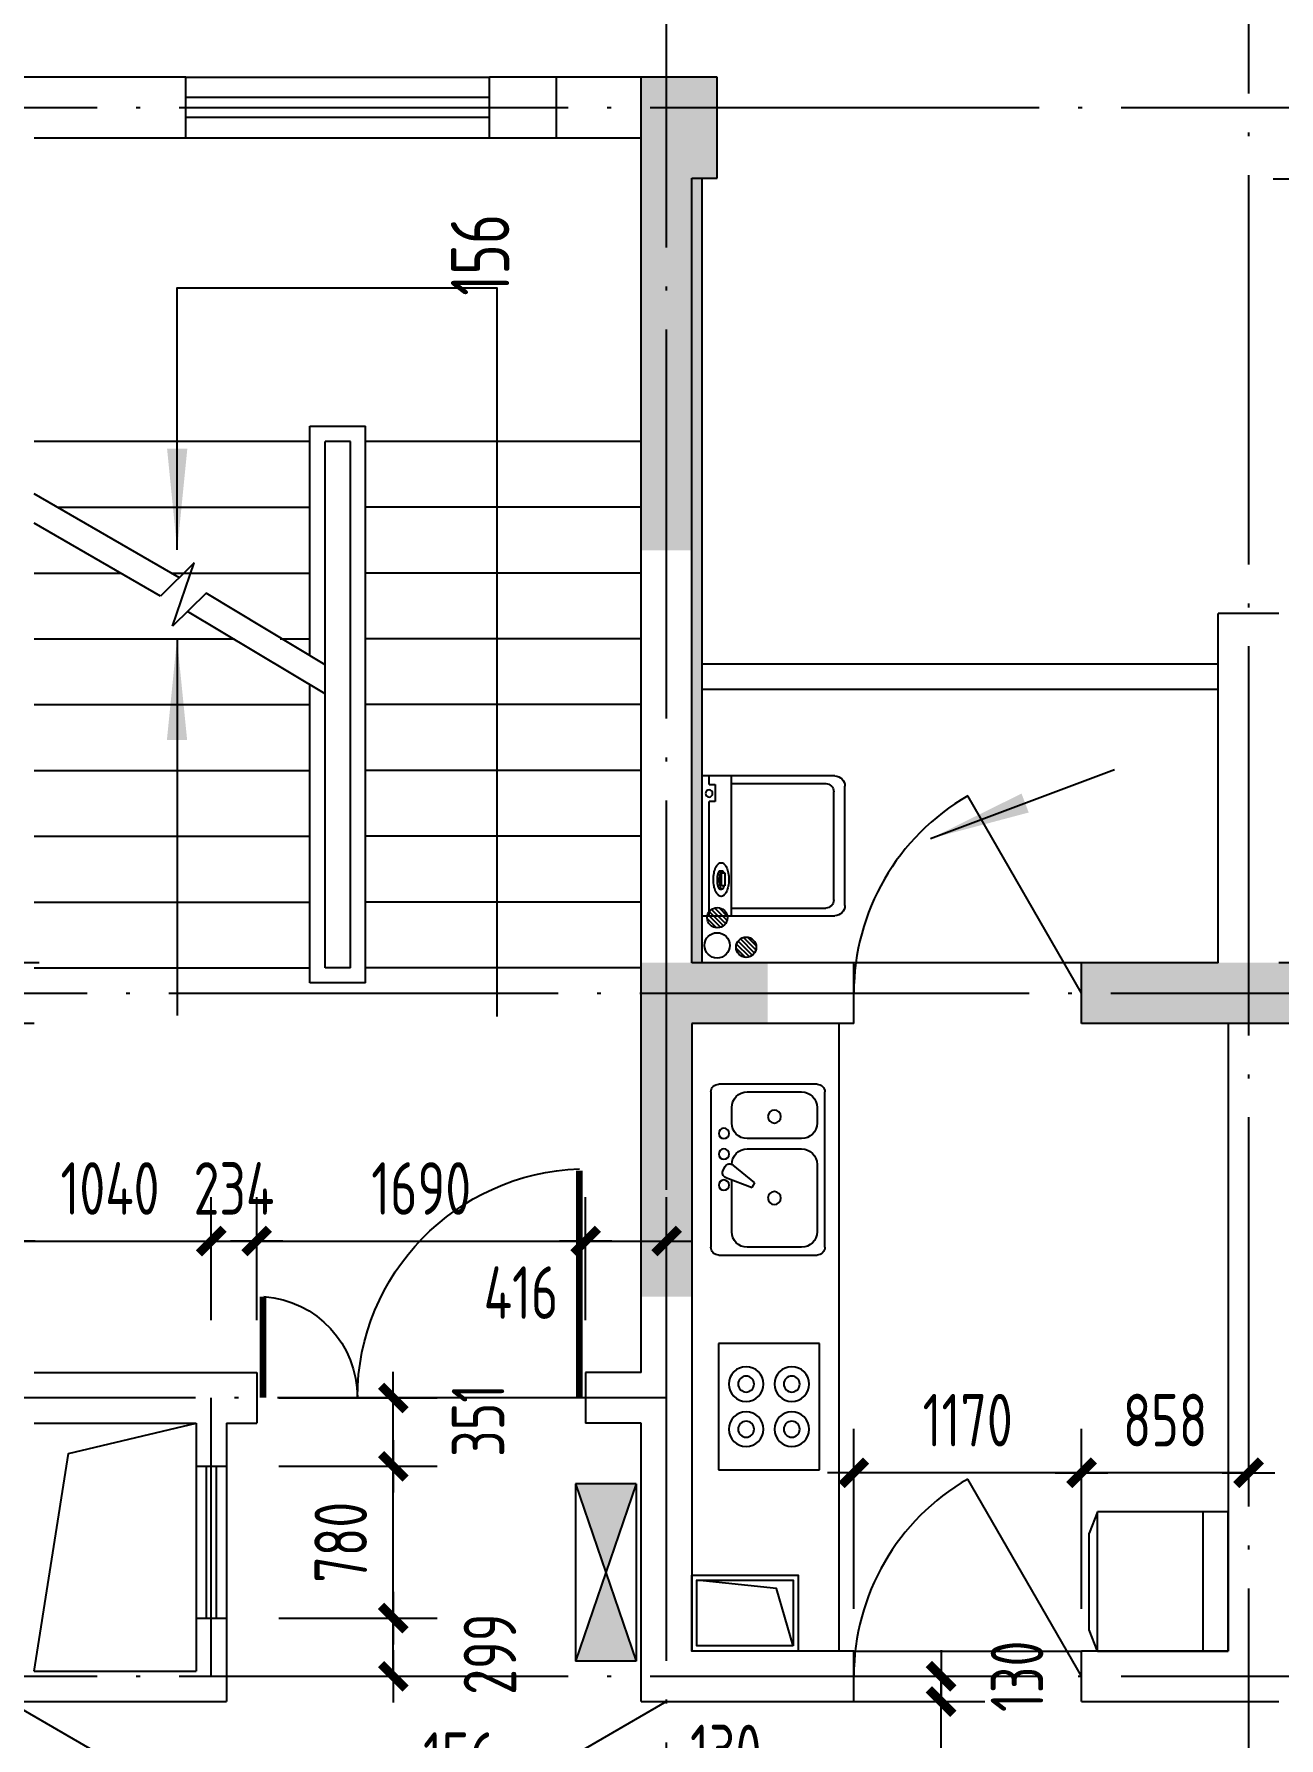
# Model space of a CAD drawing. Extents: x -726032 to 135930, y -151624 to 587044.
# Drawn here: x -448767 to -442371, y 422407 to 431161 of the extents above; entities that cross this region are included whole.
import ezdxf
from ezdxf.enums import TextEntityAlignment as Align

# ---------------------------------------------------------------- set-up
doc = ezdxf.new("R2010")
doc.units = 0
doc.header["$LTSCALE"] = 1000
doc.header["$MEASUREMENT"] = 0
doc.linetypes.add('DOTE', pattern=[2.42, 2, -0.2, 0.02, -0.2])
doc.layers.get('0').update_dxf_attribs({"linetype": 'CONTINUOUS'})
doc.layers.get('DEFPOINTS').update_dxf_attribs({"color": 1, "linetype": 'CONTINUOUS'})
for name, color, linetype in [('COLUMN', 170, 'CONTINUOUS'), ('DOTE', 8, 'DOTE'), ('GROUND', 45, 'CONTINUOUS'), ('JIAJU', 252, 'CONTINUOUS'), ('LVTRY', 6, 'CONTINUOUS'), ('PUB_DIM', 245, 'CONTINUOUS'), ('ROOF', 4, 'CONTINUOUS'), ('STAIR', 42, 'CONTINUOUS'), ('TOTHER', 7, 'CONTINUOUS'), ('WALL', 255, 'CONTINUOUS'), ('WINDOW', 155, 'CONTINUOUS'), ('WINDOW_TEXT', 7, 'CONTINUOUS'), ('引线', 213, 'CONTINUOUS'), ('雨水管', 20, 'CONTINUOUS')]:
    doc.layers.add(name, color=color, linetype=linetype)
doc.styles.add('DIM_FONT', font='isocp.shx', dxfattribs={"width": 0.8})
doc.styles.add('SIMPLEX', font='SIMPLEX.SHX')
doc.dimstyles.new('AXIS', dxfattribs={"dimtxt": 300, "dimasz": 1, "dimexe": 250, "dimexo": 300, "dimgap": 150, "dimtad": 1, "dimdec": 0, "dimzin": 0, "dimdsep": 46, "dimtxsty": 'DIM_FONT', "dimcen": 0.09, "dimse1": 1, "dimse2": 1, "dimclrt": 142, "dimadec": 0, "dimazin": 0, "dimtfac": 1, "dimtdec": 0, "dimtix": 1, "dimtmove": 2, "dimatfit": 3, "dimfxl": 1, "dimtolj": 1, "dimtzin": 0, "dimarcsym": 0})
doc.dimstyles.new('DIMA', dxfattribs={"dimtxt": 300, "dimasz": 1, "dimexe": 250, "dimexo": 300, "dimgap": 150, "dimtad": 1, "dimdec": 0, "dimzin": 0, "dimdsep": 46, "dimtxsty": 'DIM_FONT', "dimcen": 0.09, "dimse1": 1, "dimclrt": 142, "dimadec": 0, "dimazin": 0, "dimtfac": 1, "dimtdec": 0, "dimtix": 1, "dimtmove": 2, "dimatfit": 3, "dimfxl": 1, "dimtolj": 1, "dimtzin": 0, "dimarcsym": 0})
doc.dimstyles.new('DIMN', dxfattribs={"dimtxt": 300, "dimasz": 1, "dimexe": 250, "dimexo": 300, "dimgap": 150, "dimtad": 1, "dimdec": 0, "dimzin": 0, "dimdsep": 46, "dimtxsty": 'DIM_FONT', "dimcen": 0.09, "dimclrt": 142, "dimadec": 0, "dimazin": 0, "dimtfac": 1, "dimtdec": 0, "dimtix": 1, "dimtmove": 2, "dimatfit": 3, "dimfxl": 1, "dimtolj": 1, "dimtzin": 0, "dimarcsym": 0})

# ---------------------------------------------------------------- blocks, each defined once
blk = doc.blocks.new('_WBLK')
for p, q in [((-0.5, 0.5), (0.5, 0.5)), ((0.5, 0.1667), (-0.5, 0.1667)), ((0.5, -0.1667), (-0.5, -0.1667)), ((-0.5, -0.5), (0.5, -0.5))]:
    blk.add_line(p, q)
at = {"layer": 'WINDOW_TEXT', "style": 'SIMPLEX', "flags": 9}
blk.add_attdef('A', text='', height=1, dxfattribs=at).set_placement((0, 1.5), align=Align.MIDDLE)
blk = doc.blocks.new('*D3175')
at = {"layer": 'DEFPOINTS', "color": 0, "transparency": 16777216}
for p in [(-444785, 430784), (-446085, 430628), (-444785, 430628)]:
    blk.add_point(p, dxfattribs=at)
at = {"layer": 'PUB_DIM', "color": 0, "lineweight": -2, "transparency": 16777216}
for p, q in [((-446085, 430785), (-446085, 430786)), ((-446085, 430784), (-446085, 430628)), ((-446085, 430627), (-446085, 430626))]:
    blk.add_line(p, q, dxfattribs=at)
at = {"layer": 'PUB_DIM', "color": 0, "transparency": 16777216}
for points in [[(-446085.2, 430785), (-446084.9, 430785), (-446085, 430784)], [(-446085.2, 430627), (-446084.9, 430627), (-446085, 430628)]]:
    blk.add_solid(points, dxfattribs=at)
at = {"layer": 'PUB_DIM', "color": 142, "transparency": 16777216, "insert": (-446475.1, 430027.2), "char_height": 300, "attachment_point": 5, "rotation": 90, "style": 'DIM_FONT'}
blk.add_mtext('\\A1;156', dxfattribs=at)
blk = doc.blocks.new('*D3176')
at = {"layer": 'DEFPOINTS', "color": 0, "transparency": 16777216}
for p in [(-444785, 430940), (-446085, 430784), (-444785, 430784)]:
    blk.add_point(p, dxfattribs=at)
at = {"layer": 'PUB_DIM', "color": 0, "lineweight": -2, "transparency": 16777216}
for p, q in [((-446085, 430941), (-446085, 430942)), ((-446085, 430940), (-446085, 430784)), ((-446085, 430783), (-446085, 430782))]:
    blk.add_line(p, q, dxfattribs=at)
at = {"layer": 'PUB_DIM', "color": 0, "transparency": 16777216}
for points in [[(-446085.2, 430941), (-446084.9, 430941), (-446085, 430940)], [(-446085.2, 430783), (-446084.9, 430783), (-446085, 430784)]]:
    blk.add_solid(points, dxfattribs=at)
at = {"layer": 'PUB_DIM', "color": 142, "transparency": 16777216, "insert": (-446475.1, 431540.8), "char_height": 300, "attachment_point": 5, "rotation": 90, "style": 'DIM_FONT'}
blk.add_mtext('\\A1;156', dxfattribs=at)
blk = doc.blocks.new('_DBLK')
blk.add_line((-0.5, 0), (0, -0.866))
blk.add_arc((-0.5, 0), 1, 300, 0)
at = {"layer": 'WINDOW_TEXT', "style": 'SIMPLEX', "flags": 9}
blk.add_attdef('A', text='', height=1, dxfattribs=at).set_placement((0, 1.5), align=Align.MIDDLE)
blk = doc.blocks.new('_DIMX')
blk.add_line((-150, 0), (150, 0))
at = {"const_width": 50}
blk.add_lwpolyline([(-70, -70), (70, 70)], dxfattribs=at)
blk = doc.blocks.new('*D2083')
at = {"layer": 'DEFPOINTS', "color": 0, "transparency": 16777216}
for p in [(-445516.9, 421950.4), (-445646.9, 421313.9), (-445516.9, 421313.9)]:
    blk.add_point(p, dxfattribs=at)
at = {"layer": 'PUB_DIM', "color": 0, "lineweight": -2, "transparency": 16777216}
for p, q in [((-445516.9, 421583.9), (-445516.9, 422175.4)), ((-445647.8, 421950.4), (-445648.7, 421950.4)), ((-445646.9, 421950.4), (-445516.9, 421950.4)), ((-445516, 421950.4), (-445515.1, 421950.4))]:
    blk.add_line(p, q, dxfattribs=at)
at = {"layer": 'PUB_DIM', "color": 0, "lineweight": -2, "transparency": 16777216, "xscale": 0.9, "yscale": 0.9, "zscale": 0.9}
blk.add_blockref('_DIMX', (-445646.9, 421950.4), dxfattribs=at)
at = {"layer": 'PUB_DIM', "color": 0, "lineweight": -2, "transparency": 16777216, "xscale": 0.9, "yscale": 0.9, "zscale": 0.9, "rotation": 180}
blk.add_blockref('_DIMX', (-445516.9, 421950.4), dxfattribs=at)
at = {"layer": 'PUB_DIM', "color": 142, "transparency": 16777216, "insert": (-445213.1, 422340.4), "char_height": 270, "attachment_point": 5, "style": 'DIM_FONT'}
blk.add_mtext('\\A1;130', dxfattribs=at)
blk = doc.blocks.new('*D2084')
at = {"layer": 'DEFPOINTS', "color": 0, "transparency": 16777216}
for p in [(-445516.9, 424960.3), (-445932.9, 424284), (-445516.9, 424284)]:
    blk.add_point(p, dxfattribs=at)
at = {"layer": 'PUB_DIM', "color": 0, "lineweight": -2, "transparency": 16777216}
for p, q in [((-445516.9, 424554), (-445516.9, 425185.3)), ((-445932, 424960.3), (-445517.8, 424960.3))]:
    blk.add_line(p, q, dxfattribs=at)
at = {"layer": 'PUB_DIM', "color": 0, "lineweight": -2, "transparency": 16777216, "xscale": 0.9, "yscale": 0.9, "zscale": 0.9, "rotation": 180}
blk.add_blockref('_DIMX', (-445932.9, 424960.3), dxfattribs=at)
at = {"layer": 'PUB_DIM', "color": 0, "lineweight": -2, "transparency": 16777216, "xscale": 0.9, "yscale": 0.9, "zscale": 0.9}
blk.add_blockref('_DIMX', (-445516.9, 424960.3), dxfattribs=at)
at = {"layer": 'PUB_DIM', "color": 142, "transparency": 16777216, "insert": (-446265, 424695.1), "char_height": 270, "attachment_point": 5, "style": 'DIM_FONT'}
blk.add_mtext('\\A1;416', dxfattribs=at)
blk = doc.blocks.new('A$C5371541F')
at = {"layer": 'JIAJU'}
h = blk.add_hatch(color=256, dxfattribs=at)
h.paths.add_polyline_path([(0, 700), (120, 350), (240, 700)])
h.paths.add_polyline_path([(0, 0), (240, 0), (120, 350)])
for p, q in [((0, 700), (0, 0)), ((240, 700), (0, 0)), ((240, 700), (0, 700)), ((0, 700), (240, 0)), ((240, 700), (240, 0)), ((240, 0), (0, 0))]:
    blk.add_line(p, q, dxfattribs=at)
blk = doc.blocks.new('_ARROW')
blk.add_solid([(0, 0), (-1, 0.1), (-1, -0.1)])
blk = doc.blocks.new('*D890')
at = {"layer": 'DEFPOINTS', "color": 0, "transparency": 16777216}
for p in [(-446335.9, 421950.4), (-446491.9, 421313.9), (-446335.9, 421313.9)]:
    blk.add_point(p, dxfattribs=at)
at = {"layer": 'PUB_DIM', "color": 0, "lineweight": -2, "transparency": 16777216}
for p, q in [((-446491.9, 421583.9), (-446491.9, 422175.4)), ((-446335.9, 421583.9), (-446335.9, 422175.4)), ((-446492.8, 421950.4), (-446493.7, 421950.4)), ((-446491.9, 421950.4), (-446335.9, 421950.4)), ((-446335, 421950.4), (-446334.1, 421950.4))]:
    blk.add_line(p, q, dxfattribs=at)
at = {"layer": 'PUB_DIM', "color": 0, "lineweight": -2, "transparency": 16777216, "xscale": 0.9, "yscale": 0.9, "zscale": 0.9}
blk.add_blockref('_DIMX', (-446491.9, 421950.4), dxfattribs=at)
at = {"layer": 'PUB_DIM', "color": 0, "lineweight": -2, "transparency": 16777216, "xscale": 0.9, "yscale": 0.9, "zscale": 0.9, "rotation": 180}
blk.add_blockref('_DIMX', (-446335.9, 421950.4), dxfattribs=at)
at = {"layer": 'PUB_DIM', "color": 142, "transparency": 16777216, "insert": (-446578.8, 422301.4), "char_height": 270, "attachment_point": 5, "style": 'DIM_FONT'}
blk.add_mtext('\\A1;156', dxfattribs=at)
blk = doc.blocks.new('*D2123')
at = {"layer": 'DEFPOINTS', "color": 0, "transparency": 16777216}
for p in [(-445932.9, 424960.3), (-447622.9, 424284), (-445932.9, 424284)]:
    blk.add_point(p, dxfattribs=at)
at = {"layer": 'PUB_DIM', "color": 0, "lineweight": -2, "transparency": 16777216}
for p, q in [((-445932.9, 424554), (-445932.9, 425185.3)), ((-447622, 424960.3), (-445933.8, 424960.3))]:
    blk.add_line(p, q, dxfattribs=at)
at = {"layer": 'PUB_DIM', "color": 0, "lineweight": -2, "transparency": 16777216, "xscale": 0.9, "yscale": 0.9, "zscale": 0.9, "rotation": 180}
blk.add_blockref('_DIMX', (-447622.9, 424960.3), dxfattribs=at)
at = {"layer": 'PUB_DIM', "color": 0, "lineweight": -2, "transparency": 16777216, "xscale": 0.9, "yscale": 0.9, "zscale": 0.9}
blk.add_blockref('_DIMX', (-445932.9, 424960.3), dxfattribs=at)
at = {"layer": 'PUB_DIM', "color": 142, "transparency": 16777216, "insert": (-446777.9, 425230.3), "char_height": 270, "attachment_point": 5, "style": 'DIM_FONT'}
blk.add_mtext('\\A1;1690', dxfattribs=at)
blk = doc.blocks.new('*D892')
at = {"layer": 'DEFPOINTS', "color": 0, "transparency": 16777216}
for p in [(-447622.9, 424960.3), (-447856.9, 424284), (-447622.9, 424284)]:
    blk.add_point(p, dxfattribs=at)
at = {"layer": 'PUB_DIM', "color": 0, "lineweight": -2, "transparency": 16777216}
for p, q in [((-447856.9, 424554), (-447856.9, 425185.3)), ((-447622.9, 424554), (-447622.9, 425185.3)), ((-447857.8, 424960.3), (-447858.7, 424960.3)), ((-447856.9, 424960.3), (-447622.9, 424960.3)), ((-447622, 424960.3), (-447621.1, 424960.3))]:
    blk.add_line(p, q, dxfattribs=at)
at = {"layer": 'PUB_DIM', "color": 0, "lineweight": -2, "transparency": 16777216, "xscale": 0.9, "yscale": 0.9, "zscale": 0.9}
blk.add_blockref('_DIMX', (-447856.9, 424960.3), dxfattribs=at)
at = {"layer": 'PUB_DIM', "color": 0, "lineweight": -2, "transparency": 16777216, "xscale": 0.9, "yscale": 0.9, "zscale": 0.9, "rotation": 180}
blk.add_blockref('_DIMX', (-447622.9, 424960.3), dxfattribs=at)
at = {"layer": 'PUB_DIM', "color": 142, "transparency": 16777216, "insert": (-447739.9, 425230.3), "char_height": 270, "attachment_point": 5, "style": 'DIM_FONT'}
blk.add_mtext('\\A1;234', dxfattribs=at)
blk = doc.blocks.new('*D2124')
at = {"layer": 'DEFPOINTS', "color": 0, "transparency": 16777216}
for p in [(-447778.9, 424153.9), (-446921.1, 424153.9), (-447778.9, 423802.9)]:
    blk.add_point(p, dxfattribs=at)
at = {"layer": 'PUB_DIM', "color": 0, "lineweight": -2, "transparency": 16777216}
for p, q in [((-447508.9, 424153.9), (-446696.1, 424153.9)), ((-446921.1, 423803.8), (-446921.1, 424153))]:
    blk.add_line(p, q, dxfattribs=at)
at = {"layer": 'PUB_DIM', "color": 0, "lineweight": -2, "transparency": 16777216, "xscale": 0.9, "yscale": 0.9, "zscale": 0.9}
for p, rotation in [((-446921.1, 424153.9), 90), ((-446921.1, 423802.9), 270)]:
    blk.add_blockref('_DIMX', p, dxfattribs=dict(at, rotation=rotation))
at = {"layer": 'PUB_DIM', "color": 142, "transparency": 16777216, "insert": (-446485.6, 424039), "char_height": 270, "attachment_point": 5, "rotation": 90, "style": 'DIM_FONT'}
blk.add_mtext('\\A1;351', dxfattribs=at)
blk = doc.blocks.new('M_A17ORW')
at = {"const_width": 0.02}
for points in [[(-0.481, -0.0014), (-0.481, -0.3084)], [(0.481, 0.0014), (0.481, -0.6906)]]:
    blk.add_lwpolyline(points, dxfattribs=at)
for centre, radius, start, end in [((-0.5008, -0.0026), 0.3067, 274.2492, 0.2101), ((0.5046, 0.0019), 0.6987, 180.2762, 268.0603)]:
    blk.add_arc(centre, radius, start, end)
blk = doc.blocks.new('*D2125')
at = {"layer": 'DEFPOINTS', "color": 0, "transparency": 16777216}
for p in [(-447778.9, 423022.9), (-446921.1, 423022.9), (-447778.9, 422723.9)]:
    blk.add_point(p, dxfattribs=at)
at = {"layer": 'PUB_DIM', "color": 0, "lineweight": -2, "transparency": 16777216}
for p, q in [((-447508.9, 423022.9), (-446696.1, 423022.9)), ((-446921.1, 422724.8), (-446921.1, 423022))]:
    blk.add_line(p, q, dxfattribs=at)
at = {"layer": 'PUB_DIM', "color": 0, "lineweight": -2, "transparency": 16777216, "xscale": 0.9, "yscale": 0.9, "zscale": 0.9}
for p, rotation in [((-446921.1, 423022.9), 90), ((-446921.1, 422723.9), 270)]:
    blk.add_blockref('_DIMX', p, dxfattribs=dict(at, rotation=rotation))
at = {"layer": 'PUB_DIM', "color": 142, "transparency": 16777216, "insert": (-446424.7, 422837.9), "char_height": 270, "attachment_point": 5, "rotation": 90, "style": 'DIM_FONT'}
blk.add_mtext('\\A1;299', dxfattribs=at)
blk = doc.blocks.new('*D2126')
at = {"layer": 'DEFPOINTS', "color": 0, "transparency": 16777216}
for p in [(-447778.9, 423802.9), (-446921.1, 423802.9), (-447778.9, 423022.9)]:
    blk.add_point(p, dxfattribs=at)
at = {"layer": 'PUB_DIM', "color": 0, "lineweight": -2, "transparency": 16777216}
for p, q in [((-447508.9, 423802.9), (-446696.1, 423802.9)), ((-446921.1, 423023.8), (-446921.1, 423802))]:
    blk.add_line(p, q, dxfattribs=at)
at = {"layer": 'PUB_DIM', "color": 0, "lineweight": -2, "transparency": 16777216, "xscale": 0.9, "yscale": 0.9, "zscale": 0.9}
for p, rotation in [((-446921.1, 423802.9), 90), ((-446921.1, 423022.9), 270)]:
    blk.add_blockref('_DIMX', p, dxfattribs=dict(at, rotation=rotation))
at = {"layer": 'PUB_DIM', "color": 142, "transparency": 16777216, "insert": (-447191.1, 423412.9), "char_height": 270, "attachment_point": 5, "rotation": 90, "style": 'DIM_FONT'}
blk.add_mtext('\\A1;780', dxfattribs=at)
blk = doc.blocks.new('51103111123616')
for p, q in [((-300, 60), (300, 60)), ((-300, 19.8), (300, 19.8)), ((-300, -19.8), (300, -19.8)), ((-300, -60), (300, -60))]:
    blk.add_line(p, q)
at = {"style": 'SIMPLEX', "flags": 9}
blk.add_attdef('A', text='', height=1, dxfattribs=at).set_placement((0, 0), align=Align.MIDDLE)
blk = doc.blocks.new('*D2136')
at = {"layer": 'DEFPOINTS', "color": 0, "transparency": 16777216}
for p in [(-447856.9, 424960.3), (-448896.9, 424284), (-447856.9, 424284)]:
    blk.add_point(p, dxfattribs=at)
at = {"layer": 'PUB_DIM', "color": 0, "lineweight": -2, "transparency": 16777216}
for p, q in [((-447856.9, 424554), (-447856.9, 425185.3)), ((-448896, 424960.3), (-447857.8, 424960.3))]:
    blk.add_line(p, q, dxfattribs=at)
at = {"layer": 'PUB_DIM', "color": 0, "lineweight": -2, "transparency": 16777216, "xscale": 0.9, "yscale": 0.9, "zscale": 0.9, "rotation": 180}
blk.add_blockref('_DIMX', (-448896.9, 424960.3), dxfattribs=at)
at = {"layer": 'PUB_DIM', "color": 0, "lineweight": -2, "transparency": 16777216, "xscale": 0.9, "yscale": 0.9, "zscale": 0.9}
blk.add_blockref('_DIMX', (-447856.9, 424960.3), dxfattribs=at)
at = {"layer": 'PUB_DIM', "color": 142, "transparency": 16777216, "insert": (-448376.9, 425230.3), "char_height": 270, "attachment_point": 5, "style": 'DIM_FONT'}
blk.add_mtext('\\A1;1040', dxfattribs=at)
blk = doc.blocks.new('A$C593B1C2D')
at = {"layer": 'JIAJU'}
for p, q in [((0, 550), (0, 32.5)), ((550, 550), (0, 550)), ((550, 32.5), (550, 550)), ((550, 450), (0, 450)), ((0, 32.5), (84.2, 0)), ((550, 32.5), (0, 32.5)), ((465.8, 0), (84.2, 0)), ((550, 32.5), (465.8, 0))]:
    blk.add_line(p, q, dxfattribs=at)
blk = doc.blocks.new('A$C52343C9C')
at = {"layer": 'JIAJU', "rotation": 2.050917305024764e-05}
blk.add_blockref('A$C593B1C2D', (0, 0), dxfattribs=at)
blk = doc.blocks.new('A$C47CE1419')
at = {"layer": 'JIAJU', "xscale": -1, "rotation": 90}
blk.add_blockref('A$C52343C9C', (550, 550), dxfattribs=at)
blk = doc.blocks.new('*D2167')
at = {"layer": 'DEFPOINTS', "color": 0, "transparency": 16777216}
for p in [(-444554.9, 423769.9), (-444554.9, 422800.4), (-443384.9, 422800.4)]:
    blk.add_point(p, dxfattribs=at)
at = {"layer": 'PUB_DIM', "color": 0, "lineweight": -2, "transparency": 16777216}
for p, q in [((-444554.9, 423070.4), (-444554.9, 423994.9)), ((-443385.8, 423769.9), (-444554, 423769.9))]:
    blk.add_line(p, q, dxfattribs=at)
at = {"layer": 'PUB_DIM', "color": 0, "lineweight": -2, "transparency": 16777216, "xscale": 0.9, "yscale": 0.9, "zscale": 0.9, "rotation": 180}
blk.add_blockref('_DIMX', (-444554.9, 423769.9), dxfattribs=at)
at = {"layer": 'PUB_DIM', "color": 0, "lineweight": -2, "transparency": 16777216, "xscale": 0.9, "yscale": 0.9, "zscale": 0.9}
blk.add_blockref('_DIMX', (-443384.9, 423769.9), dxfattribs=at)
at = {"layer": 'PUB_DIM', "color": 142, "transparency": 16777216, "insert": (-443969.9, 424039.9), "char_height": 270, "attachment_point": 5, "style": 'DIM_FONT'}
blk.add_mtext('\\A1;1170', dxfattribs=at)
blk = doc.blocks.new('*D2168')
at = {"layer": 'DEFPOINTS', "color": 0, "transparency": 16777216}
for p in [(-443384.9, 423769.9), (-443384.9, 422800.4), (-442526.9, 422800.4)]:
    blk.add_point(p, dxfattribs=at)
at = {"layer": 'PUB_DIM', "color": 0, "lineweight": -2, "transparency": 16777216}
for p, q in [((-443384.9, 423070.4), (-443384.9, 423994.9)), ((-442527.8, 423769.9), (-443384, 423769.9))]:
    blk.add_line(p, q, dxfattribs=at)
at = {"layer": 'PUB_DIM', "color": 0, "lineweight": -2, "transparency": 16777216, "xscale": 0.9, "yscale": 0.9, "zscale": 0.9, "rotation": 180}
blk.add_blockref('_DIMX', (-443384.9, 423769.9), dxfattribs=at)
at = {"layer": 'PUB_DIM', "color": 0, "lineweight": -2, "transparency": 16777216, "xscale": 0.9, "yscale": 0.9, "zscale": 0.9}
blk.add_blockref('_DIMX', (-442526.9, 423769.9), dxfattribs=at)
at = {"layer": 'PUB_DIM', "color": 142, "transparency": 16777216, "insert": (-442955.9, 424039.9), "char_height": 270, "attachment_point": 5, "style": 'DIM_FONT'}
blk.add_mtext('\\A1;858', dxfattribs=at)
blk = doc.blocks.new('*D2171')
at = {"layer": 'DEFPOINTS', "color": 0, "transparency": 16777216}
for p in [(-444983.2, 422594), (-444106.5, 422594), (-444983.2, 421294)]:
    blk.add_point(p, dxfattribs=at)
at = {"layer": 'PUB_DIM', "color": 0, "lineweight": -2, "transparency": 16777216}
for p, q in [((-444713.2, 422594), (-443881.5, 422594)), ((-444106.5, 421294.9), (-444106.5, 422593.1))]:
    blk.add_line(p, q, dxfattribs=at)
at = {"layer": 'PUB_DIM', "color": 0, "lineweight": -2, "transparency": 16777216, "xscale": 0.9, "yscale": 0.9, "zscale": 0.9}
for p, rotation in [((-444106.5, 422594), 90), ((-444106.5, 421294), 270)]:
    blk.add_blockref('_DIMX', p, dxfattribs=dict(at, rotation=rotation))
at = {"layer": 'PUB_DIM', "color": 142, "transparency": 16777216, "insert": (-444376.5, 421944), "char_height": 270, "attachment_point": 5, "rotation": 90, "style": 'DIM_FONT'}
blk.add_mtext('\\A1;1300', dxfattribs=at)
blk = doc.blocks.new('*D2172')
at = {"layer": 'DEFPOINTS', "color": 0, "transparency": 16777216}
for p in [(-444983.2, 422724), (-444106.5, 422724), (-444983.2, 422594)]:
    blk.add_point(p, dxfattribs=at)
at = {"layer": 'PUB_DIM', "color": 0, "lineweight": -2, "transparency": 16777216}
for p, q in [((-444713.2, 422724), (-443881.5, 422724)), ((-444106.5, 422724.9), (-444106.5, 422725.8)), ((-444106.5, 422594), (-444106.5, 422724)), ((-444106.5, 422593.1), (-444106.5, 422592.2))]:
    blk.add_line(p, q, dxfattribs=at)
at = {"layer": 'PUB_DIM', "color": 0, "lineweight": -2, "transparency": 16777216, "xscale": 0.9, "yscale": 0.9, "zscale": 0.9}
for p, rotation in [((-444106.5, 422724), 270), ((-444106.5, 422594), 90)]:
    blk.add_blockref('_DIMX', p, dxfattribs=dict(at, rotation=rotation))
at = {"layer": 'PUB_DIM', "color": 142, "transparency": 16777216, "insert": (-443716.5, 422724), "char_height": 270, "attachment_point": 5, "rotation": 90, "style": 'DIM_FONT'}
blk.add_mtext('\\A1;130', dxfattribs=at)
blk = doc.blocks.new('M_E29JIV')
at = {"color": 0, "linetype": 'ByBlock'}
for p, q in [((30.7, 337.5), (419.3, 337.5)), ((0, -306.8), (0, 306.8)), ((358, 306.8), (143.2, 306.8)), ((450, 306.8), (450, -306.8)), ((81.8, 245.5), (81.8, 40)), ((419.3, -20.5), (419.3, 245.5)), ((58.9, 31.4), (162.5, 70.2)), ((162.5, 70.2), (172.8, 52.5)), ((48.4, 2), (56.6, -12.3)), ((172.8, 52.5), (87.3, -17.8)), ((143.2, -81.8), (358, -81.8)), ((358, -122.7), (143.2, -122.7)), ((81.8, -184.1), (81.8, -245.5)), ((419.3, -245.5), (419.3, -184.1)), ((143.2, -306.8), (358, -306.8)), ((419.3, -337.5), (30.7, -337.5))]:
    blk.add_line(p, q, dxfattribs=at)
for centre, radius in [((250.6, 112.5), 25.6), ((51.1, 61.4), 20.5), ((51.1, -61.4), 20.5), ((51.1, -143.2), 20.5), ((250.6, -209.7), 25.6)]:
    blk.add_circle(centre, radius, dxfattribs=at)
for centre, radius, start, end in [((30.7, 306.8), 30.7, 90, 180), ((419.3, 306.8), 30.7, 0, 90), ((143.2, 245.5), 61.4, 90, 180), ((358, 245.5), 61.4, 0, 90), ((66.1, 12.3), 20.5, 110.53768, 210), ((74.3, -2), 20.5, 210, 309.46232), ((143.2, -20.5), 61.4, 180, 270), ((358, -20.5), 61.4, 270, 0), ((143.2, -184.1), 61.4, 90, 180), ((358, -184.1), 61.4, 0, 90), ((143.2, -245.5), 61.4, 180, 270), ((358, -245.5), 61.4, 270, 0), ((30.7, -306.8), 30.7, 180, 270), ((419.3, -306.8), 30.7, 270, 0)]:
    blk.add_arc(centre, radius, start, end, dxfattribs=at)
at = {"style": 'DIM_FONT', "width": 0.8, "flags": 9}
for tag in ['XSIZE', 'YSIZE']:
    blk.add_attdef(tag, (0, 0), '', height=0.5, dxfattribs=at)
blk = doc.blocks.new('M_E21')
for p, q in [((-250.1, 0), (250.1, 0)), ((-250.1, -400.1), (-250.1, 0)), ((250.1, 0), (250.1, -400.1)), ((250.1, -400.1), (-250.1, -400.1))]:
    blk.add_line(p, q)
at = {"layer": 'TOTHER', "linetype": 'Continuous'}
for centre, radius in [((-89.3, -109.8), 68.5), ((89.3, -109.8), 68.5), ((-89.3, -109.8), 31.6), ((89.3, -109.8), 31.6), ((-89.3, -290.2), 68.5), ((-89.3, -290.2), 31.6), ((89.3, -290.2), 68.5), ((89.3, -290.2), 31.6)]:
    blk.add_circle(centre, radius, dxfattribs=at)
at = {"width": 0.8, "flags": 9}
for tag in ['XSIZE', 'YSIZE']:
    blk.add_attdef(tag, (0, 0), '', height=0.5, dxfattribs=at)
blk = doc.blocks.new('M_E20')
for p, q in [((345, 0), (-345, 0)), ((-302.4, -35.8), (-345, -35.8)), ((-302.4, -35), (-302.4, -65.6)), ((-302.4, -65.6), (-219.3, -65.6)), ((-219.3, -65.6), (-219.3, -35)), ((345, -35.8), (-219.3, -35.8)), ((-307.3, -144.3), (-307.3, -611)), ((123, -86.9), (123.1, -98.6)), ((133.5, -96.3), (133.5, -112.9)), ((198.1, -96.3), (133.5, -96.3)), ((133.5, -112.9), (198.1, -112.9)), ((198.1, -112.9), (198.1, -96.3)), ((214.8, -88), (214.8, -98.5)), ((307.3, -144.3), (307.3, -611)), ((267.3, -651), (-267.3, -651))]:
    blk.add_line(p, q)
blk.add_lwpolyline([(83.3, -94.4, 0.185158), (88.2, -107.2, 0.102042), (107.7, -121.5, 0.060862), (132.7, -129.5, 0.047173), (166.5, -132.7, 0.047173), (200.2, -129.5, 0.060862), (225.3, -121.5, 0.102042), (244.7, -107.2, 0.185158), (249.6, -94.4, 0.185158), (244.7, -81.7, 0.102042), (225.3, -67.3, 0.060862), (200.2, -59.3, 0.047173), (166.5, -56.1, 0.047173), (132.7, -59.3, 0.060862), (107.7, -67.3, 0.102042), (88.2, -81.7, 0.185158)], format="xyb", close=True)
for points in [[(214.8, -88, 0.259034), (212.9, -84.6, 0.076276), (201.4, -79.7, 0.036515), (187.8, -77.2, 0.026615), (169, -76.2, 0.026615), (150.1, -77.2, 0.036515), (136.6, -79.7, 0.076276), (125, -84.6, 0.259034), (123.1, -88, 0.078462), (123.3, -89.3, 0.056762)], [(214.8, -98.5, 0.259034), (212.9, -95.1, 0.076276), (201.4, -90.2, 0.036515), (187.8, -87.7, 0.026615), (169, -86.7, 0.026615), (150.1, -87.7, 0.036515), (136.6, -90.2, 0.076276), (125, -95.1, 0.259034), (123.1, -98.5, 0.259034), (125, -102, 0.056762), (133.5, -106, 0.036515)], [(198.1, -107.7, 0.008736), (201.4, -106.9, 0.076276), (212.9, -102, 0.259034), (214.8, -98.5, 0.259034)]]:
    blk.add_lwpolyline(points, format="xyb")
blk.add_circle((-258.7, -35), 17.5)
for centre, start, end in [((-267.3, -611), 180, 270), ((267.3, -611), 270, 0)]:
    blk.add_arc(centre, 40, start, end)
at = {"layer": 'TOTHER', "linetype": 'Continuous'}
for p, q in [((-345, -655.8), (-345, 0)), ((345, 0), (345, -655.8)), ((-345, -144.7), (345, -144.7)), ((295, -705.8), (-295, -705.8))]:
    blk.add_line(p, q, dxfattribs=at)
for centre, start, end in [((-295, -655.8), 180, 270), ((295, -655.8), 270, 0)]:
    blk.add_arc(centre, 50, start, end, dxfattribs=at)
at = {"width": 0.8, "flags": 9}
for tag in ['XSIZE', 'YSIZE']:
    blk.add_attdef(tag, (0, 0), '', height=0.5, dxfattribs=at)
blk = doc.blocks.new('*D987')
at = {"layer": 'DEFPOINTS', "color": 0, "transparency": 16777216}
for p in [(-445516.9, 432134.7), (-445516.9, 430940), (-445256.9, 430940)]:
    blk.add_point(p, dxfattribs=at)
at = {"layer": 'PUB_DIM', "color": 0, "lineweight": -2, "transparency": 16777216}
for p, q in [((-445516.9, 431240), (-445516.9, 432384.7)), ((-445256.9, 431240), (-445256.9, 432384.7)), ((-445517.9, 432134.7), (-445518.9, 432134.7)), ((-445256.9, 432134.7), (-445516.9, 432134.7)), ((-445255.9, 432134.7), (-445254.9, 432134.7))]:
    blk.add_line(p, q, dxfattribs=at)
at = {"layer": 'PUB_DIM', "color": 0, "transparency": 16777216}
for points in [[(-445517.9, 432134.9), (-445517.9, 432134.5), (-445516.9, 432134.7)], [(-445255.9, 432134.9), (-445255.9, 432134.5), (-445256.9, 432134.7)]]:
    blk.add_solid(points, dxfattribs=at)
at = {"layer": 'PUB_DIM', "color": 142, "transparency": 16777216, "insert": (-445432.8, 432649.3), "char_height": 300, "attachment_point": 5, "style": 'DIM_FONT'}
blk.add_mtext('\\A1;260', dxfattribs=at)
blk = doc.blocks.new('*D995')
at = {"layer": 'DEFPOINTS', "color": 0, "transparency": 16777216}
for p in [(-448896.9, 432134.7), (-449156.9, 430940), (-448896.9, 430940)]:
    blk.add_point(p, dxfattribs=at)
at = {"layer": 'PUB_DIM', "color": 0, "lineweight": -2, "transparency": 16777216}
for p, q in [((-449156.9, 431240), (-449156.9, 432384.7)), ((-448896.9, 431240), (-448896.9, 432384.7)), ((-449157.9, 432134.7), (-449158.9, 432134.7)), ((-449156.9, 432134.7), (-448896.9, 432134.7)), ((-448895.9, 432134.7), (-448894.9, 432134.7))]:
    blk.add_line(p, q, dxfattribs=at)
at = {"layer": 'PUB_DIM', "color": 0, "transparency": 16777216}
for points in [[(-449157.9, 432134.9), (-449157.9, 432134.5), (-449156.9, 432134.7)], [(-448895.9, 432134.9), (-448895.9, 432134.5), (-448896.9, 432134.7)]]:
    blk.add_solid(points, dxfattribs=at)
at = {"layer": 'PUB_DIM', "color": 142, "transparency": 16777216, "insert": (-448980.9, 432649.3), "char_height": 300, "attachment_point": 5, "style": 'DIM_FONT'}
blk.add_mtext('\\A1;260', dxfattribs=at)

msp = doc.modelspace()

# ---------------------------------------------------------------- hatches: boundary and pattern name
at = {"layer": 'ROOF'}
h = msp.add_hatch(dxfattribs=at)
h.set_pattern_fill('DOTS', color=256, scale=390, style=0)
h.set_pattern_definition([(180, (-432036.772, 17415.827), (-12.1875, 24.375), [0, -24.375])])
h.paths.add_polyline_path([(-445334.9, 426390), (-445386.9, 426390), (-445386.9, 430420), (-445334.9, 430420)])
at = {"layer": '雨水管'}
h = msp.add_hatch(dxfattribs=at)
h.set_pattern_fill('ANSI31', color=256, scale=130, style=0)
h.set_pattern_definition([(135, (75499.341, 768653.283), (11.4904852, 11.4904852), [])])
h.paths.add_polyline_path([(-445308.5, 426621.5, 1), (-445204.5, 426621.5, 1)])
h = msp.add_hatch(dxfattribs=at)
h.set_pattern_fill('ANSI31', color=256, scale=130, style=0)
h.set_pattern_definition([(135, (75647.654, 768501.326), (11.4904852, 11.4904852), [])])
h.paths.add_polyline_path([(-445160.2, 426469.6, 1), (-445056.2, 426469.6, 1)])

# ---------------------------------------------------------------- linework, layer by layer
at = {"layer": 'COLUMN'}
for points in [[(-445386.9, 428509), (-445646.9, 428509), (-445386.9, 430420), (-445646.9, 430940)], [(-445256.9, 430940), (-445256.9, 430420), (-445646.9, 430940), (-445386.9, 430420)], [(-445646.9, 426390), (-445646.9, 424674), (-445386.9, 426078), (-445386.9, 424674)], [(-444996.9, 426390), (-444996.9, 426078), (-445646.9, 426390), (-445386.9, 426078)], [(-443384.9, 426390), (-443384.9, 426078), (-441096.9, 426390), (-441096.9, 426078)]]:
    msp.add_solid(points, dxfattribs=at)
at = {"layer": 'DOTE'}
for p, q in [((-445516.9, 420384), (-445516.9, 432855.9)), ((-442526.9, 432855.9), (-442526.9, 405011.9)), ((-481902.2, 430784), (-412270.4, 430784)), ((-481954.2, 426234), (-412270.4, 426234)), ((-445516.9, 424154), (-448896.9, 424154)), ((-447856.9, 422724), (-447856.9, 424154)), ((-481902.2, 422724), (-412270.4, 422724))]:
    msp.add_line(p, q, dxfattribs=at)
at = {"layer": 'GROUND'}
for p, q in [((-443384.9, 426390), (-444554.9, 426390)), ((-444554.9, 422854), (-443384.9, 422854))]:
    msp.add_line(p, q, dxfattribs=at)
at = {"layer": 'LVTRY'}
msp.add_line((-444632.9, 426078), (-444632.9, 422854), dxfattribs=at)
for points in [[(-444840.9, 422854), (-445386.9, 422854), (-445386.9, 423244), (-444840.9, 423244)], [(-444866.9, 422880), (-445360.9, 422880), (-445360.9, 423218), (-444866.9, 423218)]]:
    msp.add_lwpolyline(points, close=True, dxfattribs=at)
msp.add_lwpolyline([(-444866.9, 422880), (-444951.5, 423174.5), (-445360.9, 423218)], dxfattribs=at)
at = {"layer": 'PUB_DIM'}
for points in [[(-448031.5, 428510.7), (-448031.5, 429857.7), (-446389.1, 429857.7), (-446389.1, 426113.6)], [(-448032.4, 428054), (-448032.4, 426119.5)]]:
    msp.add_lwpolyline(points, dxfattribs=at)
at = {"layer": 'ROOF'}
for p, q in [((-445334.9, 426390), (-445334.9, 430420)), ((-442682.9, 427924), (-445334.9, 427924)), ((-442682.9, 427794), (-445334.9, 427794))]:
    msp.add_line(p, q, dxfattribs=at)
msp.add_lwpolyline([(-448766.9, 422750), (-448590.5, 423868.1), (-447934.9, 424024)], dxfattribs=at)
at = {"layer": 'STAIR'}
for p, q in [((-447349.9, 429146), (-447063.9, 429146)), ((-447349.9, 427965.9), (-447349.9, 429146)), ((-447063.9, 426286), (-447063.9, 429146)), ((-447349.9, 429068), (-448766.9, 429068)), ((-447141.9, 429068), (-447271.9, 429068)), ((-447271.9, 426364), (-447271.9, 429068)), ((-447141.9, 426364), (-447141.9, 429068)), ((-445646.9, 429068), (-447063.9, 429068)), ((-448020.5, 428368.1), (-448766.9, 428799)), ((-448647.3, 428730), (-447349.9, 428730)), ((-445646.9, 428730), (-447063.9, 428730)), ((-448116.8, 428273.6), (-448766.9, 428648.9)), ((-447943.5, 428443.8), (-448116.8, 428273.6)), ((-448056.2, 428118.5), (-447943.5, 428443.8)), ((-448766.9, 428392), (-448321.8, 428392)), ((-448061.8, 428392), (-447349.9, 428392)), ((-445646.9, 428392), (-447063.9, 428392)), ((-447882.9, 428288.7), (-448056.2, 428118.5)), ((-447271.9, 427920.9), (-447882.9, 428288.7)), ((-447271.9, 427770.8), (-447979.2, 428194.2)), ((-448766.9, 428054), (-447736.4, 428054)), ((-447502.4, 428054), (-447349.9, 428054)), ((-445646.9, 428054), (-447063.9, 428054)), ((-447349.9, 426286), (-447349.9, 427815.8)), ((-448766.9, 427716), (-447349.9, 427716)), ((-445646.9, 427716), (-447063.9, 427716)), ((-448766.9, 427378), (-447349.9, 427378)), ((-445646.9, 427378), (-447063.9, 427378)), ((-448766.9, 427040), (-447349.9, 427040)), ((-445646.9, 427040), (-447063.9, 427040)), ((-448766.9, 426702), (-447349.9, 426702)), ((-445646.9, 426702), (-447063.9, 426702)), ((-448766.9, 426364), (-447349.9, 426364)), ((-447141.9, 426364), (-447271.9, 426364)), ((-445646.9, 426364), (-447063.9, 426364)), ((-447063.9, 426286), (-447349.9, 426286))]:
    msp.add_line(p, q, dxfattribs=at)
at = {"layer": 'WALL'}
for p, q in [((-447986.9, 430940), (-449156.9, 430940)), ((-447986.9, 430628), (-447986.9, 430940)), ((-446426.9, 430628), (-446426.9, 430940)), ((-445256.9, 430940), (-446426.9, 430940)), ((-445646.9, 424284), (-445646.9, 430940)), ((-445256.9, 430420), (-445256.9, 430940)), ((-448766.9, 430628), (-447986.9, 430628)), ((-446426.9, 430628), (-445646.9, 430628)), ((-445386.9, 426390), (-445386.9, 430420)), ((-445386.9, 430420), (-445256.9, 430420)), ((-442682.9, 426390), (-442682.9, 428184)), ((-442370.9, 428184), (-442682.9, 428184)), ((-448740.9, 426390), (-449858.9, 426390)), ((-444554.9, 426390), (-445386.9, 426390)), ((-444554.9, 426078), (-444554.9, 426390)), ((-442682.9, 426390), (-443384.9, 426390)), ((-443384.9, 426078), (-443384.9, 426390)), ((-441096.9, 426390), (-442370.9, 426390)), ((-448766.9, 426078), (-449858.9, 426078)), ((-445386.9, 426078), (-445386.9, 422854)), ((-444554.9, 426078), (-445386.9, 426078)), ((-441096.9, 426078), (-443384.9, 426078)), ((-442630.9, 426078), (-442630.9, 422854)), ((-448766.9, 424284), (-447622.9, 424284)), ((-447622.9, 424284), (-447622.9, 424024)), ((-445646.9, 424284), (-445932.9, 424284)), ((-445932.9, 424284), (-445932.9, 424024)), ((-448766.9, 424024), (-447934.9, 424024)), ((-447934.9, 424024), (-447934.9, 423803)), ((-447778.9, 424024), (-447778.9, 423803)), ((-447778.9, 424024), (-447622.9, 424024)), ((-445646.9, 424024), (-445932.9, 424024)), ((-445646.9, 422594), (-445646.9, 424024)), ((-447934.9, 423803), (-447778.9, 423803)), ((-447934.9, 423023), (-447778.9, 423023)), ((-447934.9, 423023), (-447934.9, 422750)), ((-447778.9, 423023), (-447778.9, 422594)), ((-444554.9, 422854), (-445386.9, 422854)), ((-444554.9, 422594), (-444554.9, 422854)), ((-443384.9, 422594), (-443384.9, 422854)), ((-442630.9, 422854), (-443384.9, 422854)), ((-448766.9, 422750), (-447934.9, 422750)), ((-449858.9, 422594), (-447778.9, 422594)), ((-445646.9, 422594), (-444554.9, 422594)), ((-443384.9, 422594), (-442370.9, 422594))]:
    msp.add_line(p, q, dxfattribs=at)
at = {"layer": '引线'}
msp.add_lwpolyline([(-435740.9, 426390), (-438255.1, 430415.3), (-442401.3, 430415.3)], dxfattribs=at)
at = {"layer": '雨水管'}
msp.add_lwpolyline([(-444161.7, 427027.6), (-443216.2, 427382.7)], dxfattribs=at)
for centre, radius in [((-445256.5, 426621.5), 52), ((-445257.5, 426479.3), 65), ((-445108.2, 426469.6), 52)]:
    msp.add_circle(centre, radius, dxfattribs=at)

# ---------------------------------------------------------------- block references
at = {"layer": 'JIAJU', "xscale": 1.299999999999272, "yscale": 1.299999999999272, "zscale": 1.299999999999272}
msp.add_blockref('A$C5371541F', (-445984.9, 422802), dxfattribs=at)
at = {"layer": 'LVTRY'}
for name, p, xscale, yscale, zscale, rotation in [('M_E20', (-445334.9, 426990.6), -1.039999999993597, 1.039999999993597, 1.04, 90), ('M_E29JIV', (-445288.9, 425327.2), -1.299999999999272, 1.30000000000291, 1.3, 180), ('M_E21', (-445251, 424109.5), -1.30000000000291, 1.30000000000291, 1.3, 90)]:
    msp.add_blockref(name, p, dxfattribs=dict(at, xscale=xscale, yscale=yscale, zscale=zscale, rotation=rotation))
at = {"layer": 'LVTRY', "xscale": -1.299999999999272, "yscale": 1.30000000000291, "zscale": 1.3}
msp.add_blockref('A$C47CE1419', (-442630.9, 422854), dxfattribs=at)
at = {"layer": 'PUB_DIM', "xscale": 520, "yscale": 520, "zscale": 520}
for p, rotation in [((-448031.5, 428510.7), 270), ((-448032.4, 428054), 90)]:
    msp.add_blockref('_ARROW', p, dxfattribs=dict(at, rotation=rotation))
at = {"layer": 'WINDOW'}
for name, p, xscale, yscale, zscale in [('_WBLK', (-447206.9, 430784), 1560, 312, 1560), ('M_A17ORW', (-446777.9, 424154), 1690, -1690, 1690)]:
    msp.add_blockref(name, p, dxfattribs=dict(at, xscale=xscale, yscale=yscale, zscale=zscale))
for name, p, xscale, yscale, zscale, rotation in [('_DBLK', (-443969.9, 426234), 1170, 1170, 1170, 180), ('51103111123616', (-447856.9, 423413), 1.30000000000291, 1.30000000000291, 1.30000000000291, 270), ('_DBLK', (-443969.9, 422724), 1170, 1170, 1170, 180), ('_DBLK', (-448896.9, 421944), 1300, -1300, 1300, 270), ('_DBLK', (-445516.9, 421944), -1300, -1300, 1300, 90)]:
    msp.add_blockref(name, p, dxfattribs=dict(at, xscale=xscale, yscale=yscale, zscale=zscale, rotation=rotation))
at = {"layer": '雨水管', "xscale": -519.9999999999982, "yscale": 520, "zscale": 520, "rotation": 20.58587090699948}
msp.add_blockref('_ARROW', (-444161.7, 427027.6), dxfattribs=at)

# ---------------------------------------------------------------- dimensions: what is measured, and where the dimension line sits
at = {"layer": 'PUB_DIM'}
for base, p1, p2, angle, dimstyle, picture, middle, dimtype in [((-448896.9, 432134.7), (-449156.9, 430940), (-448896.9, 430940), 180, 'DIMN', '*D995', (-448980.9, 432649.3), 160), ((-445516.9, 432134.7), (-445256.9, 430940), (-445516.9, 430940), 180, 'DIMN', '*D987', (-445432.8, 432649.3), 160), ((-446085, 430784), (-444785, 430940), (-444785, 430784), 270, 'AXIS', '*D3176', (-446475.1, 431540.8), 161), ((-446085, 430628), (-444785, 430784), (-444785, 430628), 270, 'AXIS', '*D3175', (-446475.1, 430027.2), 161)]:
    dim = msp.add_linear_dim(base=base, p1=p1, p2=p2, angle=angle, dimstyle=dimstyle, dxfattribs=at)
    dim.commit()
    dim.dimension.update_dxf_attribs({"geometry": picture, "text_midpoint": middle, "dimtype": dimtype})
for p1, p2, distance, dimstyle, picture, middle in [((-448896.9, 424284), (-447856.9, 424284), 676.3, 'DIMA', '*D2136', (-448376.9, 425230.3)), ((-447856.9, 424284), (-447622.9, 424284), 676.3, 'DIMN', '*D892', (-447739.9, 425230.3)), ((-447622.9, 424284), (-445932.9, 424284), 676.3, 'DIMA', '*D2123', (-446777.9, 425230.3)), ((-443384.9, 422800.4), (-444554.9, 422800.4), -969.4, 'DIMA', '*D2167', (-443969.9, 424039.9)), ((-442526.9, 422800.4), (-443384.9, 422800.4), -969.4, 'DIMA', '*D2168', (-442955.9, 424039.9)), ((-447778.9, 423022.9), (-447778.9, 423802.9), -857.8, 'DIMA', '*D2126', (-447191.1, 423412.9)), ((-444983.2, 421294), (-444983.2, 422594), -876.7, 'DIMA', '*D2171', (-444376.5, 421944))]:
    dim = msp.add_aligned_dim(p1=p1, p2=p2, distance=distance, dimstyle=dimstyle, override={"dimscale": 0.9, "dimblk1": '_DIMX', "dimblk2": '_DIMX', "dimsah": 1}, dxfattribs=at)
    dim.commit()
    dim.dimension.update_dxf_attribs({"geometry": picture, "text_midpoint": middle})
for base, p1, p2, angle, dimstyle, picture, middle in [((-445516.9, 424960.3), (-445932.9, 424284), (-445516.9, 424284), 0, 'DIMA', '*D2084', (-446265, 424695.1)), ((-446921.1, 424153.9), (-447778.9, 423802.9), (-447778.9, 424153.9), 90, 'DIMA', '*D2124', (-446485.6, 424039)), ((-446921.1, 423022.9), (-447778.9, 422723.9), (-447778.9, 423022.9), 90, 'DIMA', '*D2125', (-446424.7, 422837.9)), ((-444106.5, 422724), (-444983.2, 422594), (-444983.2, 422724), 90, 'DIMA', '*D2172', (-443716.5, 422724)), ((-446335.9, 421950.4), (-446491.9, 421313.9), (-446335.9, 421313.9), 0, 'DIMN', '*D890', (-446578.8, 422301.4)), ((-445516.9, 421950.4), (-445646.9, 421313.9), (-445516.9, 421313.9), 0, 'DIMA', '*D2083', (-445213.1, 422340.4))]:
    dim = msp.add_linear_dim(base=base, p1=p1, p2=p2, angle=angle, dimstyle=dimstyle, override={"dimscale": 0.9, "dimblk1": '_DIMX', "dimblk2": '_DIMX', "dimsah": 1}, dxfattribs=at)
    dim.commit()
    dim.dimension.update_dxf_attribs({"geometry": picture, "text_midpoint": middle, "dimtype": 161})

doc.saveas('drawing.dxf')
